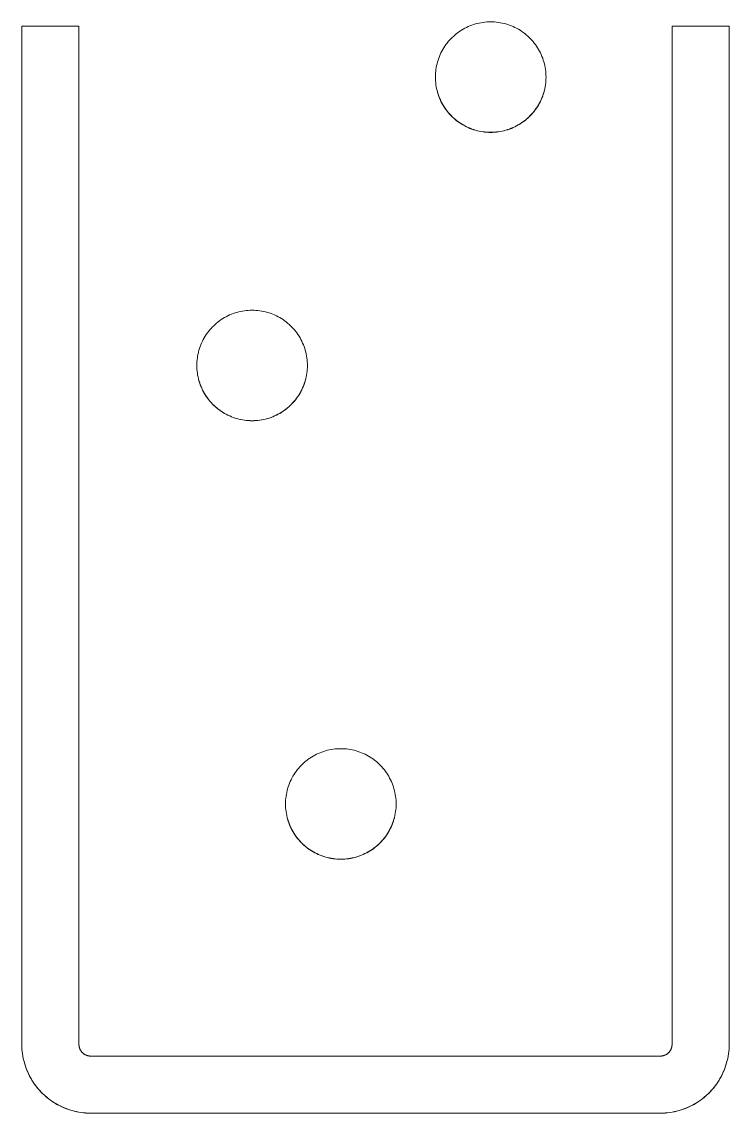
# Model space of a CAD drawing. Header units: inches. Extents: x -1 to 137, y -3 to 81.
# Drawn here: x 10.066 to 11.226, y 64.407 to 66.197 of the extents above; entities that cross this region are included whole.
import ezdxf

# ---------------------------------------------------------------- set-up
doc = ezdxf.new("R2010")
doc.units = ezdxf.units.IN
doc.layers.add('ZANO_R', color=7, linetype='Continuous', lineweight=0)

msp = doc.modelspace()

# ---------------------------------------------------------------- linework, layer by layer
at = {"layer": 'ZANO_R'}
for p, q in [((10.06624, 66.1904), (10.1599, 66.1904)), ((10.06624, 64.51993), (10.06624, 66.1904)), ((10.1599, 66.1904), (10.1599, 64.51993)), ((10.78424, 66.18176), (10.78689, 66.18348)), ((10.78689, 66.18348), (10.7896, 66.18511)), ((10.7896, 66.18511), (10.79237, 66.18664)), ((10.79237, 66.18664), (10.79519, 66.18808)), ((10.79519, 66.18808), (10.79806, 66.18942)), ((10.79806, 66.18942), (10.80098, 66.19066)), ((10.80098, 66.19066), (10.80393, 66.19179)), ((10.80393, 66.19179), (10.80692, 66.19282)), ((10.80692, 66.19282), (10.80995, 66.19375)), ((10.80995, 66.19375), (10.81301, 66.19456)), ((10.81301, 66.19456), (10.81609, 66.19528)), ((10.81609, 66.19528), (10.8192, 66.19588)), ((10.8192, 66.19588), (10.82233, 66.19638)), ((10.82233, 66.19638), (10.82547, 66.19676)), ((10.82547, 66.19676), (10.82862, 66.19704)), ((10.82862, 66.19704), (10.83178, 66.1972)), ((10.83178, 66.1972), (10.83495, 66.19726)), ((10.83495, 66.19726), (10.83811, 66.1972)), ((10.83811, 66.1972), (10.84127, 66.19704)), ((10.84127, 66.19704), (10.84443, 66.19676)), ((10.84443, 66.19676), (10.84757, 66.19638)), ((10.84757, 66.19638), (10.85069, 66.19588)), ((10.85069, 66.19588), (10.8538, 66.19528)), ((10.8538, 66.19528), (10.85688, 66.19456)), ((10.85688, 66.19456), (10.85994, 66.19375)), ((10.85994, 66.19375), (10.86297, 66.19282)), ((10.86297, 66.19282), (10.86596, 66.19179)), ((10.86596, 66.19179), (10.86892, 66.19066)), ((10.86892, 66.19066), (10.87183, 66.18942)), ((10.87183, 66.18942), (10.8747, 66.18808)), ((10.8747, 66.18808), (10.87752, 66.18664)), ((10.87752, 66.18664), (10.88029, 66.18511)), ((10.88029, 66.18511), (10.883, 66.18348)), ((10.883, 66.18348), (10.88566, 66.18176)), ((11.13226, 66.1904), (11.22592, 66.1904)), ((11.13226, 64.51993), (11.13226, 66.1904)), ((11.22592, 66.1904), (11.22592, 64.51993)), ((10.76548, 66.16487), (10.76756, 66.16725)), ((10.76756, 66.16725), (10.76971, 66.16957)), ((10.76971, 66.16957), (10.77195, 66.17181)), ((10.77195, 66.17181), (10.77427, 66.17397)), ((10.77427, 66.17397), (10.77666, 66.17604)), ((10.77666, 66.17604), (10.77912, 66.17803)), ((10.77912, 66.17803), (10.78164, 66.17994)), ((10.78164, 66.17994), (10.78424, 66.18176)), ((10.88566, 66.18176), (10.88825, 66.17994)), ((10.88825, 66.17994), (10.89078, 66.17803)), ((10.89078, 66.17803), (10.89324, 66.17604)), ((10.89324, 66.17604), (10.89562, 66.17397)), ((10.89562, 66.17397), (10.89794, 66.17181)), ((10.89794, 66.17181), (10.90018, 66.16957)), ((10.90018, 66.16957), (10.90234, 66.16725)), ((10.90234, 66.16725), (10.90441, 66.16487)), ((10.75344, 66.14633), (10.75488, 66.14915)), ((10.75488, 66.14915), (10.75641, 66.15192)), ((10.75641, 66.15192), (10.75804, 66.15463)), ((10.75804, 66.15463), (10.75977, 66.15728)), ((10.75977, 66.15728), (10.76158, 66.15988)), ((10.76158, 66.15988), (10.76349, 66.16241)), ((10.76349, 66.16241), (10.76548, 66.16487)), ((10.90441, 66.16487), (10.90641, 66.16241)), ((10.90641, 66.16241), (10.90831, 66.15988)), ((10.90831, 66.15988), (10.91013, 66.15728)), ((10.91013, 66.15728), (10.91185, 66.15463)), ((10.91185, 66.15463), (10.91348, 66.15192)), ((10.91348, 66.15192), (10.91501, 66.14915)), ((10.91501, 66.14915), (10.91645, 66.14633)), ((10.74696, 66.12851), (10.74778, 66.13157)), ((10.74778, 66.13157), (10.7487, 66.1346)), ((10.7487, 66.1346), (10.74973, 66.13759)), ((10.74973, 66.13759), (10.75087, 66.14055)), ((10.75087, 66.14055), (10.7521, 66.14346)), ((10.7521, 66.14346), (10.75344, 66.14633)), ((10.91645, 66.14633), (10.91779, 66.14346)), ((10.91779, 66.14346), (10.91903, 66.14055)), ((10.91903, 66.14055), (10.92016, 66.13759)), ((10.92016, 66.13759), (10.92119, 66.1346)), ((10.92119, 66.1346), (10.92212, 66.13157)), ((10.92212, 66.13157), (10.92294, 66.12851)), ((10.74432, 66.10974), (10.74448, 66.1129)), ((10.74448, 66.1129), (10.74476, 66.11605)), ((10.74476, 66.11605), (10.74515, 66.1192)), ((10.74515, 66.1192), (10.74564, 66.12232)), ((10.74564, 66.12232), (10.74625, 66.12543)), ((10.74625, 66.12543), (10.74696, 66.12851)), ((10.92294, 66.12851), (10.92365, 66.12543)), ((10.92365, 66.12543), (10.92425, 66.12232)), ((10.92425, 66.12232), (10.92475, 66.1192)), ((10.92475, 66.1192), (10.92513, 66.11605)), ((10.92513, 66.11605), (10.92541, 66.1129)), ((10.92541, 66.1129), (10.92557, 66.10974)), ((10.74426, 66.10658), (10.74432, 66.10974)), ((10.74432, 66.10341), (10.74426, 66.10658)), ((10.74448, 66.10025), (10.74432, 66.10341)), ((10.74476, 66.0971), (10.74448, 66.10025)), ((10.74515, 66.09396), (10.74476, 66.0971)), ((10.74564, 66.09083), (10.74515, 66.09396)), ((10.92475, 66.09396), (10.92425, 66.09083)), ((10.92513, 66.0971), (10.92475, 66.09396)), ((10.92541, 66.10025), (10.92513, 66.0971)), ((10.92557, 66.10341), (10.92541, 66.10025)), ((10.92557, 66.10974), (10.92563, 66.10658)), ((10.92563, 66.10658), (10.92557, 66.10341)), ((10.74625, 66.08772), (10.74564, 66.09083)), ((10.74696, 66.08464), (10.74625, 66.08772)), ((10.74778, 66.08158), (10.74696, 66.08464)), ((10.74719, 66.08391), (10.74803, 66.08088)), ((10.7487, 66.07855), (10.74778, 66.08158)), ((10.74803, 66.08088), (10.74898, 66.07789)), ((10.74973, 66.07556), (10.7487, 66.07855)), ((10.74898, 66.07789), (10.75003, 66.07493)), ((10.91986, 66.07493), (10.92092, 66.07789)), ((10.92119, 66.07855), (10.92016, 66.07556)), ((10.92092, 66.07789), (10.92186, 66.08088)), ((10.92212, 66.08158), (10.92119, 66.07855)), ((10.92186, 66.08088), (10.92271, 66.08391)), ((10.92294, 66.08464), (10.92212, 66.08158)), ((10.92365, 66.08772), (10.92294, 66.08464)), ((10.92425, 66.09083), (10.92365, 66.08772)), ((10.75087, 66.07261), (10.74973, 66.07556)), ((10.75003, 66.07493), (10.75118, 66.072)), ((10.7521, 66.06969), (10.75087, 66.07261)), ((10.75118, 66.072), (10.75243, 66.06912)), ((10.75344, 66.06682), (10.7521, 66.06969)), ((10.75243, 66.06912), (10.75379, 66.06629)), ((10.75488, 66.064), (10.75344, 66.06682)), ((10.75379, 66.06629), (10.75524, 66.0635)), ((10.75641, 66.06123), (10.75488, 66.064)), ((10.75524, 66.0635), (10.75678, 66.06077)), ((10.75804, 66.05852), (10.75641, 66.06123)), ((10.75678, 66.06077), (10.75842, 66.05809)), ((10.75977, 66.05587), (10.75804, 66.05852)), ((10.75842, 66.05809), (10.76015, 66.05547)), ((10.90974, 66.05547), (10.91147, 66.05809)), ((10.91185, 66.05852), (10.91013, 66.05587)), ((10.91147, 66.05809), (10.91311, 66.06077)), ((10.91348, 66.06123), (10.91185, 66.05852)), ((10.91311, 66.06077), (10.91466, 66.0635)), ((10.91501, 66.064), (10.91348, 66.06123)), ((10.91466, 66.0635), (10.91611, 66.06629)), ((10.91645, 66.06682), (10.91501, 66.064)), ((10.91611, 66.06629), (10.91746, 66.06912)), ((10.91779, 66.06969), (10.91645, 66.06682)), ((10.91746, 66.06912), (10.91871, 66.072)), ((10.91903, 66.07261), (10.91779, 66.06969)), ((10.91871, 66.072), (10.91986, 66.07493)), ((10.92016, 66.07556), (10.91903, 66.07261)), ((10.76158, 66.05327), (10.75977, 66.05587)), ((10.76015, 66.05547), (10.76197, 66.05291)), ((10.76349, 66.05075), (10.76158, 66.05327)), ((10.76197, 66.05291), (10.76388, 66.05041)), ((10.76548, 66.04829), (10.76349, 66.05075)), ((10.76388, 66.05041), (10.76587, 66.04799)), ((10.76756, 66.0459), (10.76548, 66.04829)), ((10.76587, 66.04799), (10.76795, 66.04563)), ((10.76971, 66.04358), (10.76756, 66.0459)), ((10.76795, 66.04563), (10.77011, 66.04335)), ((10.77195, 66.04134), (10.76971, 66.04358)), ((10.77011, 66.04335), (10.77234, 66.04114)), ((10.77427, 66.03919), (10.77195, 66.04134)), ((10.77234, 66.04114), (10.77465, 66.03901)), ((10.89524, 66.03901), (10.89755, 66.04114)), ((10.89794, 66.04134), (10.89562, 66.03919)), ((10.89755, 66.04114), (10.89979, 66.04335)), ((10.90018, 66.04358), (10.89794, 66.04134)), ((10.89979, 66.04335), (10.90194, 66.04563)), ((10.90234, 66.0459), (10.90018, 66.04358)), ((10.90194, 66.04563), (10.90402, 66.04799)), ((10.90441, 66.04829), (10.90234, 66.0459)), ((10.90402, 66.04799), (10.90601, 66.05041)), ((10.90641, 66.05075), (10.90441, 66.04829)), ((10.90601, 66.05041), (10.90792, 66.05291)), ((10.90831, 66.05327), (10.90641, 66.05075)), ((10.90792, 66.05291), (10.90974, 66.05547)), ((10.91013, 66.05587), (10.90831, 66.05327)), ((10.77666, 66.03711), (10.77427, 66.03919)), ((10.77465, 66.03901), (10.77703, 66.03696)), ((10.77912, 66.03512), (10.77666, 66.03711)), ((10.77703, 66.03696), (10.77948, 66.035)), ((10.78164, 66.03321), (10.77912, 66.03512)), ((10.77948, 66.035), (10.782, 66.03312)), ((10.78424, 66.0314), (10.78164, 66.03321)), ((10.782, 66.03312), (10.78458, 66.03133)), ((10.78689, 66.02967), (10.78424, 66.0314)), ((10.78458, 66.03133), (10.78722, 66.02963)), ((10.7896, 66.02804), (10.78689, 66.02967)), ((10.78722, 66.02963), (10.78992, 66.02803)), ((10.79237, 66.02651), (10.7896, 66.02804)), ((10.78992, 66.02803), (10.79268, 66.02651)), ((10.79519, 66.02507), (10.79237, 66.02651)), ((10.79268, 66.02651), (10.79548, 66.0251)), ((10.79806, 66.02373), (10.79519, 66.02507)), ((10.79548, 66.0251), (10.79833, 66.02378)), ((10.80098, 66.0225), (10.79806, 66.02373)), ((10.79833, 66.02378), (10.80122, 66.02256)), ((10.80393, 66.02136), (10.80098, 66.0225)), ((10.80122, 66.02256), (10.80416, 66.02145)), ((10.86573, 66.02145), (10.86867, 66.02256)), ((10.86892, 66.0225), (10.86596, 66.02136)), ((10.86867, 66.02256), (10.87156, 66.02378)), ((10.87183, 66.02373), (10.86892, 66.0225)), ((10.87156, 66.02378), (10.87441, 66.0251)), ((10.8747, 66.02507), (10.87183, 66.02373)), ((10.87441, 66.0251), (10.87722, 66.02651)), ((10.87752, 66.02651), (10.8747, 66.02507)), ((10.87722, 66.02651), (10.87997, 66.02803)), ((10.88029, 66.02804), (10.87752, 66.02651)), ((10.87997, 66.02803), (10.88267, 66.02963)), ((10.883, 66.02967), (10.88029, 66.02804)), ((10.88267, 66.02963), (10.88531, 66.03133)), ((10.88566, 66.0314), (10.883, 66.02967)), ((10.88531, 66.03133), (10.88789, 66.03312)), ((10.88825, 66.03321), (10.88566, 66.0314)), ((10.88789, 66.03312), (10.89041, 66.035)), ((10.89078, 66.03512), (10.88825, 66.03321)), ((10.89041, 66.035), (10.89286, 66.03696)), ((10.89324, 66.03711), (10.89078, 66.03512)), ((10.89286, 66.03696), (10.89524, 66.03901)), ((10.89562, 66.03919), (10.89324, 66.03711)), ((10.80692, 66.02033), (10.80393, 66.02136)), ((10.80416, 66.02145), (10.80713, 66.02043)), ((10.80995, 66.01941), (10.80692, 66.02033)), ((10.80713, 66.02043), (10.81014, 66.01952)), ((10.81301, 66.01859), (10.80995, 66.01941)), ((10.81014, 66.01952), (10.81317, 66.01871)), ((10.81609, 66.01788), (10.81301, 66.01859)), ((10.81317, 66.01871), (10.81624, 66.01801)), ((10.8192, 66.01727), (10.81609, 66.01788)), ((10.81624, 66.01801), (10.81932, 66.01742)), ((10.82233, 66.01678), (10.8192, 66.01727)), ((10.81932, 66.01742), (10.82242, 66.01693)), ((10.82547, 66.01639), (10.82233, 66.01678)), ((10.82242, 66.01693), (10.82554, 66.01655)), ((10.82862, 66.01611), (10.82547, 66.01639)), ((10.82554, 66.01655), (10.82867, 66.01628)), ((10.83178, 66.01595), (10.82862, 66.01611)), ((10.82867, 66.01628), (10.83181, 66.01611)), ((10.83495, 66.01589), (10.83178, 66.01595)), ((10.83181, 66.01611), (10.83495, 66.01606)), ((10.83495, 66.01606), (10.83809, 66.01611)), ((10.83811, 66.01595), (10.83495, 66.01589)), ((10.83809, 66.01611), (10.84122, 66.01628)), ((10.84127, 66.01611), (10.83811, 66.01595)), ((10.84122, 66.01628), (10.84435, 66.01655)), ((10.84443, 66.01639), (10.84127, 66.01611)), ((10.84435, 66.01655), (10.84747, 66.01693)), ((10.84757, 66.01678), (10.84443, 66.01639)), ((10.84747, 66.01693), (10.85057, 66.01742)), ((10.85069, 66.01727), (10.84757, 66.01678)), ((10.85057, 66.01742), (10.85366, 66.01801)), ((10.8538, 66.01788), (10.85069, 66.01727)), ((10.85366, 66.01801), (10.85672, 66.01871)), ((10.85688, 66.01859), (10.8538, 66.01788)), ((10.85672, 66.01871), (10.85975, 66.01952)), ((10.85994, 66.01941), (10.85688, 66.01859)), ((10.85975, 66.01952), (10.86276, 66.02043)), ((10.86297, 66.02033), (10.85994, 66.01941)), ((10.86276, 66.02043), (10.86573, 66.02145)), ((10.86596, 66.02136), (10.86297, 66.02033)), ((10.40689, 65.71638), (10.4098, 65.71761)), ((10.4098, 65.71761), (10.41276, 65.71875)), ((10.41276, 65.71875), (10.41575, 65.71978)), ((10.41575, 65.71978), (10.41878, 65.7207)), ((10.41878, 65.7207), (10.42184, 65.72152)), ((10.42184, 65.72152), (10.42492, 65.72224)), ((10.42492, 65.72224), (10.42803, 65.72284)), ((10.42803, 65.72284), (10.43115, 65.72333)), ((10.43115, 65.72333), (10.43429, 65.72372)), ((10.43429, 65.72372), (10.43745, 65.724)), ((10.43745, 65.724), (10.44061, 65.72416)), ((10.44061, 65.72416), (10.44377, 65.72422)), ((10.44377, 65.72422), (10.44694, 65.72416)), ((10.44694, 65.72416), (10.4501, 65.724)), ((10.4501, 65.724), (10.45325, 65.72372)), ((10.45325, 65.72372), (10.45639, 65.72333)), ((10.45639, 65.72333), (10.45952, 65.72284)), ((10.45952, 65.72284), (10.46263, 65.72224)), ((10.46263, 65.72224), (10.46571, 65.72152)), ((10.46571, 65.72152), (10.46877, 65.7207)), ((10.46877, 65.7207), (10.4718, 65.71978)), ((10.4718, 65.71978), (10.47479, 65.71875)), ((10.47479, 65.71875), (10.47774, 65.71761)), ((10.47774, 65.71761), (10.48066, 65.71638)), ((10.38078, 65.69877), (10.38309, 65.70092)), ((10.38309, 65.70092), (10.38548, 65.703)), ((10.38548, 65.703), (10.38794, 65.70499)), ((10.38794, 65.70499), (10.39047, 65.7069)), ((10.39047, 65.7069), (10.39306, 65.70871)), ((10.39306, 65.70871), (10.39572, 65.71044)), ((10.39572, 65.71044), (10.39843, 65.71207)), ((10.39843, 65.71207), (10.4012, 65.7136)), ((10.4012, 65.7136), (10.40402, 65.71504)), ((10.40402, 65.71504), (10.40689, 65.71638)), ((10.48066, 65.71638), (10.48353, 65.71504)), ((10.48353, 65.71504), (10.48635, 65.7136)), ((10.48635, 65.7136), (10.48911, 65.71207)), ((10.48911, 65.71207), (10.49183, 65.71044)), ((10.49183, 65.71044), (10.49448, 65.70871)), ((10.49448, 65.70871), (10.49708, 65.7069)), ((10.49708, 65.7069), (10.4996, 65.70499)), ((10.4996, 65.70499), (10.50206, 65.703)), ((10.50206, 65.703), (10.50445, 65.70092)), ((10.50445, 65.70092), (10.50677, 65.69877)), ((10.36687, 65.68159), (10.36859, 65.68424)), ((10.36859, 65.68424), (10.37041, 65.68684)), ((10.37041, 65.68684), (10.37231, 65.68936)), ((10.37231, 65.68936), (10.37431, 65.69182)), ((10.37431, 65.69182), (10.37638, 65.69421)), ((10.37638, 65.69421), (10.37854, 65.69653)), ((10.37854, 65.69653), (10.38078, 65.69877)), ((10.50677, 65.69877), (10.509, 65.69653)), ((10.509, 65.69653), (10.51116, 65.69421)), ((10.51116, 65.69421), (10.51324, 65.69182)), ((10.51324, 65.69182), (10.51523, 65.68936)), ((10.51523, 65.68936), (10.51714, 65.68684)), ((10.51714, 65.68684), (10.51895, 65.68424)), ((10.51895, 65.68424), (10.52068, 65.68159)), ((10.35753, 65.66156), (10.35856, 65.66455)), ((10.35856, 65.66455), (10.35969, 65.6675)), ((10.35969, 65.6675), (10.36093, 65.67042)), ((10.36093, 65.67042), (10.36227, 65.67329)), ((10.36227, 65.67329), (10.36371, 65.67611)), ((10.36371, 65.67611), (10.36524, 65.67888)), ((10.36524, 65.67888), (10.36687, 65.68159)), ((10.52068, 65.68159), (10.52231, 65.67888)), ((10.52231, 65.67888), (10.52384, 65.67611)), ((10.52384, 65.67611), (10.52528, 65.67329)), ((10.52528, 65.67329), (10.52662, 65.67042)), ((10.52662, 65.67042), (10.52785, 65.6675)), ((10.52785, 65.6675), (10.52899, 65.66455)), ((10.52899, 65.66455), (10.53002, 65.66156)), ((10.35359, 65.64301), (10.35397, 65.64616)), ((10.35397, 65.64616), (10.35447, 65.64928)), ((10.35447, 65.64928), (10.35507, 65.65239)), ((10.35507, 65.65239), (10.35578, 65.65547)), ((10.35578, 65.65547), (10.3566, 65.65853)), ((10.3566, 65.65853), (10.35753, 65.66156)), ((10.53002, 65.66156), (10.53094, 65.65853)), ((10.53094, 65.65853), (10.53176, 65.65547)), ((10.53176, 65.65547), (10.53247, 65.65239)), ((10.53247, 65.65239), (10.53308, 65.64928)), ((10.53308, 65.64928), (10.53357, 65.64616)), ((10.53357, 65.64616), (10.53396, 65.64301)), ((10.35309, 65.63353), (10.35315, 65.6367)), ((10.35315, 65.63037), (10.35309, 65.63353)), ((10.35315, 65.6367), (10.35331, 65.63986)), ((10.35331, 65.62721), (10.35315, 65.63037)), ((10.35331, 65.63986), (10.35359, 65.64301)), ((10.53396, 65.64301), (10.53424, 65.63986)), ((10.53424, 65.63986), (10.5344, 65.6367)), ((10.5344, 65.63037), (10.53424, 65.62721)), ((10.5344, 65.6367), (10.53446, 65.63353)), ((10.53446, 65.63353), (10.5344, 65.63037)), ((10.35359, 65.62406), (10.35331, 65.62721)), ((10.35397, 65.62091), (10.35359, 65.62406)), ((10.35447, 65.61779), (10.35397, 65.62091)), ((10.35507, 65.61468), (10.35447, 65.61779)), ((10.35578, 65.6116), (10.35507, 65.61468)), ((10.3566, 65.60854), (10.35578, 65.6116)), ((10.35601, 65.61086), (10.35686, 65.60784)), ((10.53069, 65.60784), (10.53153, 65.61086)), ((10.53176, 65.6116), (10.53094, 65.60854)), ((10.53247, 65.61468), (10.53176, 65.6116)), ((10.53308, 65.61779), (10.53247, 65.61468)), ((10.53357, 65.62091), (10.53308, 65.61779)), ((10.53396, 65.62406), (10.53357, 65.62091)), ((10.53424, 65.62721), (10.53396, 65.62406)), ((10.35753, 65.60551), (10.3566, 65.60854)), ((10.35686, 65.60784), (10.3578, 65.60484)), ((10.35856, 65.60252), (10.35753, 65.60551)), ((10.3578, 65.60484), (10.35886, 65.60188)), ((10.35969, 65.59956), (10.35856, 65.60252)), ((10.35886, 65.60188), (10.36001, 65.59896)), ((10.36093, 65.59665), (10.35969, 65.59956)), ((10.36001, 65.59896), (10.36126, 65.59608)), ((10.36227, 65.59378), (10.36093, 65.59665)), ((10.36126, 65.59608), (10.36261, 65.59325)), ((10.36371, 65.59096), (10.36227, 65.59378)), ((10.36261, 65.59325), (10.36406, 65.59046)), ((10.52348, 65.59046), (10.52493, 65.59325)), ((10.52528, 65.59378), (10.52384, 65.59096)), ((10.52493, 65.59325), (10.52629, 65.59608)), ((10.52662, 65.59665), (10.52528, 65.59378)), ((10.52629, 65.59608), (10.52754, 65.59896)), ((10.52785, 65.59956), (10.52662, 65.59665)), ((10.52754, 65.59896), (10.52869, 65.60188)), ((10.52899, 65.60252), (10.52785, 65.59956)), ((10.52869, 65.60188), (10.52974, 65.60484)), ((10.53002, 65.60551), (10.52899, 65.60252)), ((10.52974, 65.60484), (10.53069, 65.60784)), ((10.53094, 65.60854), (10.53002, 65.60551)), ((10.36524, 65.58819), (10.36371, 65.59096)), ((10.36406, 65.59046), (10.36561, 65.58773)), ((10.36687, 65.58548), (10.36524, 65.58819)), ((10.36561, 65.58773), (10.36725, 65.58505)), ((10.36859, 65.58283), (10.36687, 65.58548)), ((10.36725, 65.58505), (10.36898, 65.58243)), ((10.37041, 65.58023), (10.36859, 65.58283)), ((10.36898, 65.58243), (10.3708, 65.57987)), ((10.37231, 65.5777), (10.37041, 65.58023)), ((10.3708, 65.57987), (10.37271, 65.57737)), ((10.37431, 65.57525), (10.37231, 65.5777)), ((10.37271, 65.57737), (10.3747, 65.57495)), ((10.37638, 65.57286), (10.37431, 65.57525)), ((10.3747, 65.57495), (10.37678, 65.57259)), ((10.51077, 65.57259), (10.51285, 65.57495)), ((10.51324, 65.57525), (10.51116, 65.57286)), ((10.51285, 65.57495), (10.51484, 65.57737)), ((10.51523, 65.5777), (10.51324, 65.57525)), ((10.51484, 65.57737), (10.51675, 65.57987)), ((10.51714, 65.58023), (10.51523, 65.5777)), ((10.51675, 65.57987), (10.51857, 65.58243)), ((10.51895, 65.58283), (10.51714, 65.58023)), ((10.51857, 65.58243), (10.5203, 65.58505)), ((10.52068, 65.58548), (10.51895, 65.58283)), ((10.5203, 65.58505), (10.52194, 65.58773)), ((10.52231, 65.58819), (10.52068, 65.58548)), ((10.52194, 65.58773), (10.52348, 65.59046)), ((10.52384, 65.59096), (10.52231, 65.58819)), ((10.37854, 65.57054), (10.37638, 65.57286)), ((10.37678, 65.57259), (10.37893, 65.57031)), ((10.38078, 65.5683), (10.37854, 65.57054)), ((10.37893, 65.57031), (10.38117, 65.5681)), ((10.38309, 65.56614), (10.38078, 65.5683)), ((10.38117, 65.5681), (10.38348, 65.56597)), ((10.38548, 65.56407), (10.38309, 65.56614)), ((10.38348, 65.56597), (10.38586, 65.56392)), ((10.38794, 65.56208), (10.38548, 65.56407)), ((10.38586, 65.56392), (10.38831, 65.56196)), ((10.39047, 65.56017), (10.38794, 65.56208)), ((10.38831, 65.56196), (10.39083, 65.56008)), ((10.39306, 65.55836), (10.39047, 65.56017)), ((10.39083, 65.56008), (10.39341, 65.55829)), ((10.39572, 65.55663), (10.39306, 65.55836)), ((10.39341, 65.55829), (10.39605, 65.55659)), ((10.39843, 65.555), (10.39572, 65.55663)), ((10.39605, 65.55659), (10.39875, 65.55499)), ((10.4888, 65.55499), (10.4915, 65.55659)), ((10.49183, 65.55663), (10.48911, 65.555)), ((10.4915, 65.55659), (10.49414, 65.55829)), ((10.49448, 65.55836), (10.49183, 65.55663)), ((10.49414, 65.55829), (10.49672, 65.56008)), ((10.49708, 65.56017), (10.49448, 65.55836)), ((10.49672, 65.56008), (10.49924, 65.56196)), ((10.4996, 65.56208), (10.49708, 65.56017)), ((10.49924, 65.56196), (10.50169, 65.56392)), ((10.50206, 65.56407), (10.4996, 65.56208)), ((10.50169, 65.56392), (10.50407, 65.56597)), ((10.50445, 65.56614), (10.50206, 65.56407)), ((10.50407, 65.56597), (10.50638, 65.5681)), ((10.50677, 65.5683), (10.50445, 65.56614)), ((10.50638, 65.5681), (10.50861, 65.57031)), ((10.509, 65.57054), (10.50677, 65.5683)), ((10.50861, 65.57031), (10.51077, 65.57259)), ((10.51116, 65.57286), (10.509, 65.57054)), ((10.4012, 65.55347), (10.39843, 65.555)), ((10.39875, 65.55499), (10.4015, 65.55347)), ((10.40402, 65.55203), (10.4012, 65.55347)), ((10.4015, 65.55347), (10.40431, 65.55206)), ((10.40689, 65.55069), (10.40402, 65.55203)), ((10.40431, 65.55206), (10.40716, 65.55074)), ((10.4098, 65.54946), (10.40689, 65.55069)), ((10.40716, 65.55074), (10.41005, 65.54952)), ((10.41276, 65.54832), (10.4098, 65.54946)), ((10.41005, 65.54952), (10.41299, 65.5484)), ((10.41575, 65.54729), (10.41276, 65.54832)), ((10.41299, 65.5484), (10.41596, 65.54739)), ((10.41878, 65.54637), (10.41575, 65.54729)), ((10.41596, 65.54739), (10.41897, 65.54648)), ((10.42184, 65.54555), (10.41878, 65.54637)), ((10.41897, 65.54648), (10.422, 65.54567)), ((10.42492, 65.54483), (10.42184, 65.54555)), ((10.422, 65.54567), (10.42506, 65.54497)), ((10.42803, 65.54423), (10.42492, 65.54483)), ((10.42506, 65.54497), (10.42815, 65.54438)), ((10.43115, 65.54373), (10.42803, 65.54423)), ((10.42815, 65.54438), (10.43125, 65.54389)), ((10.43429, 65.54335), (10.43115, 65.54373)), ((10.43125, 65.54389), (10.43437, 65.54351)), ((10.43745, 65.54307), (10.43429, 65.54335)), ((10.43437, 65.54351), (10.4375, 65.54324)), ((10.44061, 65.54291), (10.43745, 65.54307)), ((10.4375, 65.54324), (10.44063, 65.54307)), ((10.44377, 65.54285), (10.44061, 65.54291)), ((10.44063, 65.54307), (10.44377, 65.54302)), ((10.44377, 65.54302), (10.44691, 65.54307)), ((10.44694, 65.54291), (10.44377, 65.54285)), ((10.44691, 65.54307), (10.45005, 65.54324)), ((10.4501, 65.54307), (10.44694, 65.54291)), ((10.45005, 65.54324), (10.45318, 65.54351)), ((10.45325, 65.54335), (10.4501, 65.54307)), ((10.45318, 65.54351), (10.4563, 65.54389)), ((10.45639, 65.54373), (10.45325, 65.54335)), ((10.4563, 65.54389), (10.4594, 65.54438)), ((10.45952, 65.54423), (10.45639, 65.54373)), ((10.4594, 65.54438), (10.46248, 65.54497)), ((10.46263, 65.54483), (10.45952, 65.54423)), ((10.46248, 65.54497), (10.46555, 65.54567)), ((10.46571, 65.54555), (10.46263, 65.54483)), ((10.46555, 65.54567), (10.46858, 65.54648)), ((10.46877, 65.54637), (10.46571, 65.54555)), ((10.46858, 65.54648), (10.47159, 65.54739)), ((10.4718, 65.54729), (10.46877, 65.54637)), ((10.47159, 65.54739), (10.47456, 65.5484)), ((10.47479, 65.54832), (10.4718, 65.54729)), ((10.47456, 65.5484), (10.47749, 65.54952)), ((10.47774, 65.54946), (10.47479, 65.54832)), ((10.47749, 65.54952), (10.48039, 65.55074)), ((10.48066, 65.55069), (10.47774, 65.54946)), ((10.48039, 65.55074), (10.48324, 65.55206)), ((10.48353, 65.55203), (10.48066, 65.55069)), ((10.48324, 65.55206), (10.48604, 65.55347)), ((10.48635, 65.55347), (10.48353, 65.55203)), ((10.48604, 65.55347), (10.4888, 65.55499)), ((10.48911, 65.555), (10.48635, 65.55347)), ((10.56424, 65.00145), (10.5673, 65.00227)), ((10.5673, 65.00227), (10.57038, 65.00298)), ((10.57038, 65.00298), (10.57349, 65.00358)), ((10.57349, 65.00358), (10.57661, 65.00408)), ((10.57661, 65.00408), (10.57976, 65.00446)), ((10.57976, 65.00446), (10.58291, 65.00474)), ((10.58291, 65.00474), (10.58607, 65.00491)), ((10.58607, 65.00491), (10.58923, 65.00496)), ((10.58923, 65.00496), (10.5924, 65.00491)), ((10.5924, 65.00491), (10.59556, 65.00474)), ((10.59556, 65.00474), (10.59871, 65.00446)), ((10.59871, 65.00446), (10.60185, 65.00408)), ((10.60185, 65.00408), (10.60498, 65.00358)), ((10.60498, 65.00358), (10.60809, 65.00298)), ((10.60809, 65.00298), (10.61117, 65.00227)), ((10.61117, 65.00227), (10.61423, 65.00145)), ((10.52856, 64.98167), (10.53094, 64.98375)), ((10.53094, 64.98375), (10.5334, 64.98574)), ((10.5334, 64.98574), (10.53593, 64.98764)), ((10.53593, 64.98764), (10.53853, 64.98946)), ((10.53853, 64.98946), (10.54118, 64.99118)), ((10.54118, 64.99118), (10.54389, 64.99281)), ((10.54389, 64.99281), (10.54666, 64.99435)), ((10.54666, 64.99435), (10.54948, 64.99578)), ((10.54948, 64.99578), (10.55235, 64.99712)), ((10.55235, 64.99712), (10.55526, 64.99836)), ((10.55526, 64.99836), (10.55822, 64.99949)), ((10.55822, 64.99949), (10.56121, 65.00052)), ((10.56121, 65.00052), (10.56424, 65.00145)), ((10.61423, 65.00145), (10.61726, 65.00052)), ((10.61726, 65.00052), (10.62025, 64.99949)), ((10.62025, 64.99949), (10.6232, 64.99836)), ((10.6232, 64.99836), (10.62612, 64.99712)), ((10.62612, 64.99712), (10.62899, 64.99578)), ((10.62899, 64.99578), (10.63181, 64.99435)), ((10.63181, 64.99435), (10.63458, 64.99281)), ((10.63458, 64.99281), (10.63729, 64.99118)), ((10.63729, 64.99118), (10.63994, 64.98946)), ((10.63994, 64.98946), (10.64254, 64.98764)), ((10.64254, 64.98764), (10.64506, 64.98574)), ((10.64506, 64.98574), (10.64752, 64.98375)), ((10.64752, 64.98375), (10.64991, 64.98167)), ((10.51405, 64.96499), (10.51587, 64.96758)), ((10.51587, 64.96758), (10.51778, 64.97011)), ((10.51778, 64.97011), (10.51977, 64.97257)), ((10.51977, 64.97257), (10.52184, 64.97496)), ((10.52184, 64.97496), (10.524, 64.97727)), ((10.524, 64.97727), (10.52624, 64.97951)), ((10.52624, 64.97951), (10.52856, 64.98167)), ((10.64991, 64.98167), (10.65223, 64.97951)), ((10.65223, 64.97951), (10.65447, 64.97727)), ((10.65447, 64.97727), (10.65662, 64.97496)), ((10.65662, 64.97496), (10.6587, 64.97257)), ((10.6587, 64.97257), (10.66069, 64.97011)), ((10.66069, 64.97011), (10.6626, 64.96758)), ((10.6626, 64.96758), (10.66441, 64.96499)), ((10.50402, 64.94529), (10.50515, 64.94825)), ((10.50515, 64.94825), (10.50639, 64.95116)), ((10.50639, 64.95116), (10.50773, 64.95403)), ((10.50773, 64.95403), (10.50917, 64.95685)), ((10.50917, 64.95685), (10.5107, 64.95962)), ((10.5107, 64.95962), (10.51233, 64.96233)), ((10.51233, 64.96233), (10.51405, 64.96499)), ((10.66441, 64.96499), (10.66614, 64.96233)), ((10.66614, 64.96233), (10.66777, 64.95962)), ((10.66777, 64.95962), (10.6693, 64.95685)), ((10.6693, 64.95685), (10.67074, 64.95403)), ((10.67074, 64.95403), (10.67208, 64.95116)), ((10.67208, 64.95116), (10.67331, 64.94825)), ((10.67331, 64.94825), (10.67445, 64.94529)), ((10.49943, 64.9269), (10.49993, 64.93003)), ((10.49993, 64.93003), (10.50053, 64.93313)), ((10.50053, 64.93313), (10.50125, 64.93622)), ((10.50125, 64.93622), (10.50206, 64.93927)), ((10.50206, 64.93927), (10.50299, 64.9423)), ((10.50299, 64.9423), (10.50402, 64.94529)), ((10.67445, 64.94529), (10.67548, 64.9423)), ((10.67548, 64.9423), (10.6764, 64.93927)), ((10.6764, 64.93927), (10.67722, 64.93622)), ((10.67722, 64.93622), (10.67794, 64.93313)), ((10.67794, 64.93313), (10.67854, 64.93003)), ((10.67854, 64.93003), (10.67903, 64.9269)), ((10.49855, 64.91428), (10.49861, 64.91744)), ((10.49861, 64.91111), (10.49855, 64.91428)), ((10.49861, 64.91744), (10.49877, 64.9206)), ((10.49877, 64.9206), (10.49905, 64.92376)), ((10.49905, 64.92376), (10.49943, 64.9269)), ((10.67903, 64.9269), (10.67942, 64.92376)), ((10.67942, 64.92376), (10.6797, 64.9206)), ((10.6797, 64.9206), (10.67986, 64.91744)), ((10.67986, 64.91744), (10.67992, 64.91428)), ((10.67992, 64.91428), (10.67986, 64.91111)), ((10.49877, 64.90795), (10.49861, 64.91111)), ((10.49905, 64.9048), (10.49877, 64.90795)), ((10.49943, 64.90166), (10.49905, 64.9048)), ((10.49993, 64.89853), (10.49943, 64.90166)), ((10.50053, 64.89542), (10.49993, 64.89853)), ((10.50125, 64.89234), (10.50053, 64.89542)), ((10.67794, 64.89542), (10.67722, 64.89234)), ((10.67854, 64.89853), (10.67794, 64.89542)), ((10.67903, 64.90166), (10.67854, 64.89853)), ((10.67942, 64.9048), (10.67903, 64.90166)), ((10.6797, 64.90795), (10.67942, 64.9048)), ((10.67986, 64.91111), (10.6797, 64.90795)), ((10.50206, 64.88928), (10.50125, 64.89234)), ((10.50147, 64.89161), (10.50232, 64.88858)), ((10.50299, 64.88626), (10.50206, 64.88928)), ((10.50232, 64.88858), (10.50327, 64.88559)), ((10.50402, 64.88326), (10.50299, 64.88626)), ((10.50327, 64.88559), (10.50432, 64.88263)), ((10.50515, 64.88031), (10.50402, 64.88326)), ((10.50432, 64.88263), (10.50547, 64.87971)), ((10.50639, 64.87739), (10.50515, 64.88031)), ((10.50547, 64.87971), (10.50672, 64.87683)), ((10.50773, 64.87453), (10.50639, 64.87739)), ((10.50672, 64.87683), (10.50807, 64.87399)), ((10.67039, 64.87399), (10.67175, 64.87683)), ((10.67208, 64.87739), (10.67074, 64.87453)), ((10.67175, 64.87683), (10.673, 64.87971)), ((10.67331, 64.88031), (10.67208, 64.87739)), ((10.673, 64.87971), (10.67415, 64.88263)), ((10.67445, 64.88326), (10.67331, 64.88031)), ((10.67415, 64.88263), (10.6752, 64.88559)), ((10.67548, 64.88626), (10.67445, 64.88326)), ((10.6752, 64.88559), (10.67615, 64.88858)), ((10.6764, 64.88928), (10.67548, 64.88626)), ((10.67615, 64.88858), (10.67699, 64.89161)), ((10.67722, 64.89234), (10.6764, 64.88928)), ((10.50917, 64.87171), (10.50773, 64.87453)), ((10.50807, 64.87399), (10.50952, 64.87121)), ((10.5107, 64.86894), (10.50917, 64.87171)), ((10.50952, 64.87121), (10.51107, 64.86847)), ((10.51233, 64.86622), (10.5107, 64.86894)), ((10.51107, 64.86847), (10.51271, 64.86579)), ((10.51405, 64.86357), (10.51233, 64.86622)), ((10.51271, 64.86579), (10.51444, 64.86317)), ((10.51587, 64.86098), (10.51405, 64.86357)), ((10.51444, 64.86317), (10.51626, 64.86061)), ((10.51778, 64.85845), (10.51587, 64.86098)), ((10.51626, 64.86061), (10.51817, 64.85812)), ((10.51977, 64.85599), (10.51778, 64.85845)), ((10.66069, 64.85845), (10.6587, 64.85599)), ((10.6603, 64.85812), (10.66221, 64.86061)), ((10.6626, 64.86098), (10.66069, 64.85845)), ((10.66221, 64.86061), (10.66403, 64.86317)), ((10.66441, 64.86357), (10.6626, 64.86098)), ((10.66403, 64.86317), (10.66576, 64.86579)), ((10.66614, 64.86622), (10.66441, 64.86357)), ((10.66576, 64.86579), (10.6674, 64.86847)), ((10.66777, 64.86894), (10.66614, 64.86622)), ((10.6674, 64.86847), (10.66894, 64.87121)), ((10.6693, 64.87171), (10.66777, 64.86894)), ((10.66894, 64.87121), (10.67039, 64.87399)), ((10.67074, 64.87453), (10.6693, 64.87171)), ((10.51817, 64.85812), (10.52016, 64.85569)), ((10.52184, 64.8536), (10.51977, 64.85599)), ((10.52016, 64.85569), (10.52224, 64.85333)), ((10.524, 64.85128), (10.52184, 64.8536)), ((10.52224, 64.85333), (10.52439, 64.85105)), ((10.52624, 64.84905), (10.524, 64.85128)), ((10.52439, 64.85105), (10.52663, 64.84884)), ((10.52856, 64.84689), (10.52624, 64.84905)), ((10.52663, 64.84884), (10.52894, 64.84671)), ((10.53094, 64.84481), (10.52856, 64.84689)), ((10.52894, 64.84671), (10.53132, 64.84467)), ((10.5334, 64.84282), (10.53094, 64.84481)), ((10.53132, 64.84467), (10.53377, 64.8427)), ((10.53593, 64.84091), (10.5334, 64.84282)), ((10.53377, 64.8427), (10.53629, 64.84082)), ((10.53853, 64.8391), (10.53593, 64.84091)), ((10.53629, 64.84082), (10.53887, 64.83903)), ((10.6396, 64.83903), (10.64218, 64.84082)), ((10.64254, 64.84091), (10.63994, 64.8391)), ((10.64218, 64.84082), (10.6447, 64.8427)), ((10.64506, 64.84282), (10.64254, 64.84091)), ((10.6447, 64.8427), (10.64715, 64.84467)), ((10.64752, 64.84481), (10.64506, 64.84282)), ((10.64715, 64.84467), (10.64953, 64.84671)), ((10.64991, 64.84689), (10.64752, 64.84481)), ((10.64953, 64.84671), (10.65184, 64.84884)), ((10.65223, 64.84905), (10.64991, 64.84689)), ((10.65184, 64.84884), (10.65407, 64.85105)), ((10.65447, 64.85128), (10.65223, 64.84905)), ((10.65407, 64.85105), (10.65623, 64.85333)), ((10.65662, 64.8536), (10.65447, 64.85128)), ((10.65623, 64.85333), (10.65831, 64.85569)), ((10.6587, 64.85599), (10.65662, 64.8536)), ((10.65831, 64.85569), (10.6603, 64.85812)), ((10.54118, 64.83738), (10.53853, 64.8391)), ((10.53887, 64.83903), (10.54151, 64.83734)), ((10.54389, 64.83575), (10.54118, 64.83738)), ((10.54151, 64.83734), (10.54421, 64.83573)), ((10.54666, 64.83421), (10.54389, 64.83575)), ((10.54421, 64.83573), (10.54696, 64.83422)), ((10.54948, 64.83277), (10.54666, 64.83421)), ((10.54696, 64.83422), (10.54977, 64.8328)), ((10.55235, 64.83144), (10.54948, 64.83277)), ((10.54977, 64.8328), (10.55262, 64.83148)), ((10.55526, 64.8302), (10.55235, 64.83144)), ((10.55262, 64.83148), (10.55551, 64.83027)), ((10.55822, 64.82906), (10.55526, 64.8302)), ((10.55551, 64.83027), (10.55845, 64.82915)), ((10.56121, 64.82803), (10.55822, 64.82906)), ((10.55845, 64.82915), (10.56142, 64.82813)), ((10.56424, 64.82711), (10.56121, 64.82803)), ((10.56142, 64.82813), (10.56443, 64.82722)), ((10.5673, 64.82629), (10.56424, 64.82711)), ((10.56443, 64.82722), (10.56746, 64.82641)), ((10.57038, 64.82558), (10.5673, 64.82629)), ((10.56746, 64.82641), (10.57052, 64.82571)), ((10.57349, 64.82497), (10.57038, 64.82558)), ((10.57052, 64.82571), (10.57361, 64.82512)), ((10.57661, 64.82448), (10.57349, 64.82497)), ((10.57361, 64.82512), (10.57671, 64.82463)), ((10.57976, 64.82409), (10.57661, 64.82448)), ((10.57671, 64.82463), (10.57983, 64.82425)), ((10.58291, 64.82382), (10.57976, 64.82409)), ((10.57983, 64.82425), (10.58296, 64.82398)), ((10.58607, 64.82365), (10.58291, 64.82382)), ((10.58296, 64.82398), (10.58609, 64.82382)), ((10.58923, 64.8236), (10.58607, 64.82365)), ((10.58609, 64.82382), (10.58923, 64.82376)), ((10.58923, 64.82376), (10.59237, 64.82382)), ((10.5924, 64.82365), (10.58923, 64.8236)), ((10.59237, 64.82382), (10.59551, 64.82398)), ((10.59556, 64.82382), (10.5924, 64.82365)), ((10.59551, 64.82398), (10.59864, 64.82425)), ((10.59871, 64.82409), (10.59556, 64.82382)), ((10.59864, 64.82425), (10.60176, 64.82463)), ((10.60185, 64.82448), (10.59871, 64.82409)), ((10.60176, 64.82463), (10.60486, 64.82512)), ((10.60498, 64.82497), (10.60185, 64.82448)), ((10.60486, 64.82512), (10.60794, 64.82571)), ((10.60809, 64.82558), (10.60498, 64.82497)), ((10.60794, 64.82571), (10.61101, 64.82641)), ((10.61117, 64.82629), (10.60809, 64.82558)), ((10.61101, 64.82641), (10.61404, 64.82722)), ((10.61423, 64.82711), (10.61117, 64.82629)), ((10.61404, 64.82722), (10.61705, 64.82813)), ((10.61726, 64.82803), (10.61423, 64.82711)), ((10.61705, 64.82813), (10.62002, 64.82915)), ((10.62025, 64.82906), (10.61726, 64.82803)), ((10.62002, 64.82915), (10.62296, 64.83027)), ((10.6232, 64.8302), (10.62025, 64.82906)), ((10.62296, 64.83027), (10.62585, 64.83148)), ((10.62612, 64.83144), (10.6232, 64.8302)), ((10.62585, 64.83148), (10.6287, 64.8328)), ((10.62899, 64.83277), (10.62612, 64.83144)), ((10.6287, 64.8328), (10.63151, 64.83422)), ((10.63181, 64.83421), (10.62899, 64.83277)), ((10.63151, 64.83422), (10.63426, 64.83573)), ((10.63458, 64.83575), (10.63181, 64.83421)), ((10.63426, 64.83573), (10.63696, 64.83734)), ((10.63729, 64.83738), (10.63458, 64.83575)), ((10.63696, 64.83734), (10.6396, 64.83903)), ((10.63994, 64.8391), (10.63729, 64.83738)), ((10.0663, 64.51607), (10.06624, 64.51993)), ((10.1599, 64.51993), (10.15991, 64.51927)), ((10.15991, 64.51927), (10.15995, 64.51862)), ((10.15995, 64.51862), (10.16, 64.51796)), ((11.13216, 64.51796), (11.13221, 64.51862)), ((11.13221, 64.51862), (11.13224, 64.51927)), ((11.13224, 64.51927), (11.13226, 64.51993)), ((11.22592, 64.51993), (11.22586, 64.51607)), ((10.0665, 64.51223), (10.0663, 64.51607)), ((10.06683, 64.50839), (10.0665, 64.51223)), ((10.06729, 64.50456), (10.06683, 64.50839)), ((10.06788, 64.50075), (10.06729, 64.50456)), ((10.0686, 64.49697), (10.06788, 64.50075)), ((10.16, 64.51796), (10.16008, 64.51731)), ((10.16008, 64.51731), (10.16018, 64.51667)), ((10.16018, 64.51667), (10.1603, 64.51602)), ((10.1603, 64.51602), (10.16045, 64.51538)), ((10.16045, 64.51538), (10.16061, 64.51475)), ((10.16061, 64.51475), (10.1608, 64.51412)), ((10.1608, 64.51412), (10.16101, 64.5135)), ((10.16101, 64.5135), (10.16124, 64.51289)), ((10.16124, 64.51289), (10.16149, 64.51228)), ((10.16149, 64.51228), (10.16176, 64.51169)), ((10.16176, 64.51169), (10.16205, 64.5111)), ((10.16205, 64.5111), (10.16236, 64.51052)), ((10.16236, 64.51052), (10.16269, 64.50996)), ((10.16269, 64.50996), (10.16304, 64.5094)), ((10.16304, 64.5094), (10.16341, 64.50886)), ((10.16341, 64.50886), (10.1638, 64.50833)), ((10.1638, 64.50833), (10.1642, 64.50782)), ((10.1642, 64.50782), (10.16463, 64.50732)), ((10.16463, 64.50732), (10.16507, 64.50683)), ((10.16507, 64.50683), (10.16552, 64.50636)), ((10.16552, 64.50636), (10.16599, 64.50591)), ((10.16599, 64.50591), (10.16648, 64.50547)), ((10.16648, 64.50547), (10.16698, 64.50504)), ((10.16698, 64.50504), (10.16749, 64.50464)), ((10.16749, 64.50464), (10.16802, 64.50425)), ((10.16802, 64.50425), (10.16856, 64.50388)), ((10.16856, 64.50388), (10.16912, 64.50353)), ((10.16912, 64.50353), (10.16968, 64.5032)), ((10.16968, 64.5032), (10.17026, 64.50289)), ((10.17026, 64.50289), (10.17085, 64.5026)), ((10.17085, 64.5026), (10.17144, 64.50233)), ((10.17144, 64.50233), (10.17205, 64.50208)), ((10.17205, 64.50208), (10.17266, 64.50185)), ((10.17266, 64.50185), (10.17328, 64.50164)), ((10.17328, 64.50164), (10.17391, 64.50145)), ((10.17391, 64.50145), (10.17454, 64.50129)), ((10.17454, 64.50129), (10.17518, 64.50114)), ((10.17518, 64.50114), (10.17583, 64.50102)), ((10.17583, 64.50102), (10.17647, 64.50092)), ((10.17647, 64.50092), (10.17712, 64.50084)), ((10.17712, 64.50084), (10.17778, 64.50079)), ((10.17778, 64.50079), (10.17843, 64.50075)), ((10.17843, 64.50075), (10.17909, 64.50074)), ((10.17909, 64.50074), (11.11307, 64.50074)), ((11.11307, 64.50074), (11.11373, 64.50075)), ((11.11373, 64.50075), (11.11438, 64.50079)), ((11.11438, 64.50079), (11.11503, 64.50084)), ((11.11503, 64.50084), (11.11568, 64.50092)), ((11.11568, 64.50092), (11.11633, 64.50102)), ((11.11633, 64.50102), (11.11697, 64.50114)), ((11.11697, 64.50114), (11.11761, 64.50129)), ((11.11761, 64.50129), (11.11825, 64.50145)), ((11.11825, 64.50145), (11.11887, 64.50164)), ((11.11887, 64.50164), (11.1195, 64.50185)), ((11.1195, 64.50185), (11.12011, 64.50208)), ((11.12011, 64.50208), (11.12071, 64.50233)), ((11.12071, 64.50233), (11.12131, 64.5026)), ((11.12131, 64.5026), (11.1219, 64.50289)), ((11.1219, 64.50289), (11.12247, 64.5032)), ((11.12247, 64.5032), (11.12304, 64.50353)), ((11.12304, 64.50353), (11.12359, 64.50388)), ((11.12359, 64.50388), (11.12413, 64.50425)), ((11.12413, 64.50425), (11.12466, 64.50464)), ((11.12466, 64.50464), (11.12518, 64.50504)), ((11.12518, 64.50504), (11.12568, 64.50547)), ((11.12568, 64.50547), (11.12617, 64.50591)), ((11.12617, 64.50591), (11.12664, 64.50636)), ((11.12664, 64.50636), (11.12709, 64.50683)), ((11.12709, 64.50683), (11.12753, 64.50732)), ((11.12753, 64.50732), (11.12795, 64.50782)), ((11.12795, 64.50782), (11.12836, 64.50833)), ((11.12836, 64.50833), (11.12874, 64.50886)), ((11.12874, 64.50886), (11.12911, 64.5094)), ((11.12911, 64.5094), (11.12946, 64.50996)), ((11.12946, 64.50996), (11.12979, 64.51052)), ((11.12979, 64.51052), (11.1301, 64.5111)), ((11.1301, 64.5111), (11.1304, 64.51169)), ((11.1304, 64.51169), (11.13067, 64.51228)), ((11.13067, 64.51228), (11.13092, 64.51289)), ((11.13092, 64.51289), (11.13115, 64.5135)), ((11.13115, 64.5135), (11.13136, 64.51412)), ((11.13136, 64.51412), (11.13154, 64.51475)), ((11.13154, 64.51475), (11.13171, 64.51538)), ((11.13171, 64.51538), (11.13185, 64.51602)), ((11.13185, 64.51602), (11.13198, 64.51667)), ((11.13198, 64.51667), (11.13208, 64.51731)), ((11.13208, 64.51731), (11.13216, 64.51796)), ((11.22428, 64.50075), (11.22356, 64.49697)), ((11.22487, 64.50456), (11.22428, 64.50075)), ((11.22533, 64.50839), (11.22487, 64.50456)), ((11.22566, 64.51223), (11.22533, 64.50839)), ((11.22586, 64.51607), (11.22566, 64.51223)), ((10.06944, 64.49321), (10.0686, 64.49697)), ((10.07042, 64.48948), (10.06944, 64.49321)), ((10.07092, 64.48791), (10.06987, 64.49167)), ((10.07152, 64.48579), (10.07042, 64.48948)), ((10.0721, 64.48418), (10.07092, 64.48791)), ((10.07275, 64.48214), (10.07152, 64.48579)), ((10.07341, 64.4805), (10.0721, 64.48418)), ((11.22006, 64.48418), (11.21875, 64.4805)), ((11.22063, 64.48579), (11.21941, 64.48214)), ((11.22123, 64.48791), (11.22006, 64.48418)), ((11.22174, 64.48948), (11.22063, 64.48579)), ((11.22228, 64.49167), (11.22123, 64.48791)), ((11.22271, 64.49321), (11.22174, 64.48948)), ((11.22356, 64.49697), (11.22271, 64.49321)), ((10.0741, 64.47853), (10.07275, 64.48214)), ((10.07484, 64.47686), (10.07341, 64.4805)), ((10.07558, 64.47497), (10.0741, 64.47853)), ((10.0764, 64.47328), (10.07484, 64.47686)), ((10.07717, 64.47146), (10.07558, 64.47497)), ((10.07809, 64.46975), (10.0764, 64.47328)), ((10.07889, 64.46801), (10.07717, 64.47146)), ((10.07989, 64.46628), (10.07809, 64.46975)), ((10.08072, 64.46462), (10.07889, 64.46801)), ((10.08181, 64.46288), (10.07989, 64.46628)), ((10.08266, 64.46129), (10.08072, 64.46462)), ((11.21144, 64.46462), (11.20949, 64.46129)), ((11.21227, 64.46628), (11.21034, 64.46288)), ((11.21327, 64.46801), (11.21144, 64.46462)), ((11.21407, 64.46975), (11.21227, 64.46628)), ((11.21498, 64.47146), (11.21327, 64.46801)), ((11.21575, 64.47328), (11.21407, 64.46975)), ((11.21658, 64.47497), (11.21498, 64.47146)), ((11.21731, 64.47686), (11.21575, 64.47328)), ((11.21805, 64.47853), (11.21658, 64.47497)), ((11.21875, 64.4805), (11.21731, 64.47686)), ((11.21941, 64.48214), (11.21805, 64.47853)), ((10.08385, 64.45955), (10.08181, 64.46288)), ((10.08472, 64.45803), (10.08266, 64.46129)), ((10.08601, 64.45628), (10.08385, 64.45955)), ((10.08689, 64.45485), (10.08472, 64.45803)), ((10.08827, 64.4531), (10.08601, 64.45628)), ((10.08917, 64.45174), (10.08689, 64.45485)), ((10.09065, 64.45), (10.08827, 64.4531)), ((10.09155, 64.44871), (10.08917, 64.45174)), ((10.09313, 64.44697), (10.09065, 64.45)), ((10.09403, 64.44576), (10.09155, 64.44871)), ((10.09571, 64.44404), (10.09313, 64.44697)), ((11.19903, 64.44697), (11.19645, 64.44404)), ((11.20061, 64.44871), (11.19813, 64.44576)), ((11.20151, 64.45), (11.19903, 64.44697)), ((11.20299, 64.45174), (11.20061, 64.44871)), ((11.20388, 64.4531), (11.20151, 64.45)), ((11.20527, 64.45485), (11.20299, 64.45174)), ((11.20615, 64.45628), (11.20388, 64.4531)), ((11.20743, 64.45803), (11.20527, 64.45485)), ((11.2083, 64.45955), (11.20615, 64.45628)), ((11.20949, 64.46129), (11.20743, 64.45803)), ((11.21034, 64.46288), (11.2083, 64.45955)), ((10.09661, 64.4429), (10.09403, 64.44576)), ((10.0984, 64.4412), (10.09571, 64.44404)), ((10.09929, 64.44013), (10.09661, 64.4429)), ((10.10118, 64.43845), (10.0984, 64.4412)), ((10.10206, 64.43745), (10.09929, 64.44013)), ((10.10405, 64.4358), (10.10118, 64.43845)), ((10.10492, 64.43487), (10.10206, 64.43745)), ((10.10701, 64.43326), (10.10405, 64.4358)), ((10.10787, 64.43239), (10.10492, 64.43487)), ((10.11006, 64.43081), (10.10701, 64.43326)), ((10.1109, 64.43001), (10.10787, 64.43239)), ((10.1132, 64.42848), (10.11006, 64.43081)), ((10.11401, 64.42773), (10.1109, 64.43001)), ((11.18126, 64.43001), (11.17815, 64.42773)), ((11.18209, 64.43081), (11.17896, 64.42848)), ((11.18429, 64.43239), (11.18126, 64.43001)), ((11.18514, 64.43326), (11.18209, 64.43081)), ((11.18724, 64.43487), (11.18429, 64.43239)), ((11.18811, 64.4358), (11.18514, 64.43326)), ((11.1901, 64.43745), (11.18724, 64.43487)), ((11.19098, 64.43845), (11.18811, 64.4358)), ((11.19287, 64.44013), (11.1901, 64.43745)), ((11.19376, 64.4412), (11.19098, 64.43845)), ((11.19555, 64.4429), (11.19287, 64.44013)), ((11.19645, 64.44404), (11.19376, 64.4412)), ((11.19813, 64.44576), (11.19555, 64.4429)), ((10.11641, 64.42625), (10.1132, 64.42848)), ((10.11719, 64.42556), (10.11401, 64.42773)), ((10.1197, 64.42413), (10.11641, 64.42625)), ((10.12045, 64.4235), (10.11719, 64.42556)), ((10.12306, 64.42213), (10.1197, 64.42413)), ((10.12378, 64.42156), (10.12045, 64.4235)), ((10.12648, 64.42025), (10.12306, 64.42213)), ((10.12717, 64.41973), (10.12378, 64.42156)), ((10.12997, 64.41849), (10.12648, 64.42025)), ((10.13062, 64.41801), (10.12717, 64.41973)), ((10.13352, 64.41685), (10.12997, 64.41849)), ((10.13413, 64.41642), (10.13062, 64.41801)), ((10.13712, 64.41534), (10.13352, 64.41685)), ((10.13769, 64.41494), (10.13413, 64.41642)), ((10.14077, 64.41394), (10.13712, 64.41534)), ((10.14129, 64.41359), (10.13769, 64.41494)), ((10.14447, 64.41268), (10.14077, 64.41394)), ((10.14495, 64.41236), (10.14129, 64.41359)), ((10.14821, 64.41155), (10.14447, 64.41268)), ((10.14864, 64.41126), (10.14495, 64.41236)), ((10.15199, 64.41054), (10.14821, 64.41155)), ((10.15237, 64.41028), (10.14864, 64.41126)), ((11.14352, 64.41126), (11.13979, 64.41028)), ((11.14394, 64.41155), (11.14017, 64.41054)), ((11.14721, 64.41236), (11.14352, 64.41126)), ((11.14768, 64.41268), (11.14394, 64.41155)), ((11.15086, 64.41359), (11.14721, 64.41236)), ((11.15138, 64.41394), (11.14768, 64.41268)), ((11.15447, 64.41494), (11.15086, 64.41359)), ((11.15504, 64.41534), (11.15138, 64.41394)), ((11.15803, 64.41642), (11.15447, 64.41494)), ((11.15864, 64.41685), (11.15504, 64.41534)), ((11.16154, 64.41801), (11.15803, 64.41642)), ((11.16219, 64.41849), (11.15864, 64.41685)), ((11.16499, 64.41973), (11.16154, 64.41801)), ((11.16568, 64.42025), (11.16219, 64.41849)), ((11.16838, 64.42156), (11.16499, 64.41973)), ((11.1691, 64.42213), (11.16568, 64.42025)), ((11.17171, 64.4235), (11.16838, 64.42156)), ((11.17246, 64.42413), (11.1691, 64.42213)), ((11.17496, 64.42556), (11.17171, 64.4235)), ((11.17575, 64.42625), (11.17246, 64.42413)), ((11.17815, 64.42773), (11.17496, 64.42556)), ((11.17896, 64.42848), (11.17575, 64.42625)), ((10.1558, 64.40967), (10.15199, 64.41054)), ((10.15613, 64.40944), (10.15237, 64.41028)), ((10.15964, 64.40893), (10.1558, 64.40967)), ((10.15991, 64.40872), (10.15613, 64.40944)), ((10.1635, 64.40832), (10.15964, 64.40893)), ((10.16372, 64.40813), (10.15991, 64.40872)), ((10.16738, 64.40785), (10.1635, 64.40832)), ((10.16755, 64.40767), (10.16372, 64.40813)), ((10.17127, 64.40751), (10.16738, 64.40785)), ((10.17138, 64.40734), (10.16755, 64.40767)), ((10.17518, 64.40731), (10.17127, 64.40751)), ((10.17523, 64.40714), (10.17138, 64.40734)), ((10.17909, 64.40724), (10.17518, 64.40731)), ((10.17909, 64.40708), (10.17523, 64.40714)), ((11.11307, 64.40724), (10.17909, 64.40724)), ((11.11307, 64.40708), (10.17909, 64.40708)), ((11.11698, 64.40731), (11.11307, 64.40724)), ((11.11692, 64.40714), (11.11307, 64.40708)), ((11.12077, 64.40734), (11.11692, 64.40714)), ((11.12088, 64.40751), (11.11698, 64.40731)), ((11.12461, 64.40767), (11.12077, 64.40734)), ((11.12478, 64.40785), (11.12088, 64.40751)), ((11.12844, 64.40813), (11.12461, 64.40767)), ((11.12866, 64.40832), (11.12478, 64.40785)), ((11.13225, 64.40872), (11.12844, 64.40813)), ((11.13252, 64.40893), (11.12866, 64.40832)), ((11.13603, 64.40944), (11.13225, 64.40872)), ((11.13636, 64.40967), (11.13252, 64.40893)), ((11.13979, 64.41028), (11.13603, 64.40944)), ((11.14017, 64.41054), (11.13636, 64.40967))]:
    msp.add_line(p, q, dxfattribs=at)

doc.saveas('drawing.dxf')
